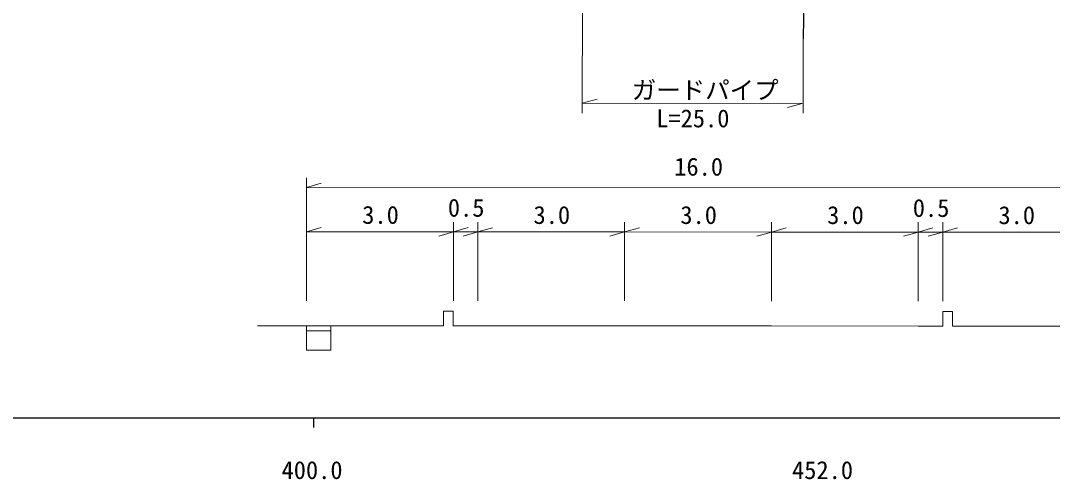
# Model space of a CAD drawing. Units: millimetres, scale not verified. Extents: x 40000 to 680000, y 20000 to 380000.
# Drawn here: x 438071 to 543479, y 198715 to 245556 of the extents above; entities that cross this region are included whole.
import ezdxf
from ezdxf.enums import TextEntityAlignment as Align

# ---------------------------------------------------------------- set-up
doc = ezdxf.new("R2010")
doc.units = ezdxf.units.MM
doc.header["$LTSCALE"] = 1000
for name, color, linetype, lineweight in [('M-BMK-OTRS', 5, 'Continuous', 25), ('M-STR-HTXT', 7, 'Continuous', 13), ('M-TTL-BAND', 7, 'Continuous', 25)]:
    doc.layers.add(name, color=color, linetype=linetype, lineweight=lineweight)
doc.styles.add('ＭＳ ゴシック', font='')
doc.styles.get('ＭＳ ゴシック').set_extended_font_data('MS Gothic')

# ---------------------------------------------------------------- blocks, each defined once
blk = doc.blocks.new('BUHIN96')
at = {"color": 7, "linetype": 'Continuous', "lineweight": 13}
blk.add_line((0, 0), (1561, 1), dxfattribs=at)
blk = doc.blocks.new('BUHIN97')
at = {"color": 7, "linetype": 'Continuous', "lineweight": 13}
blk.add_line((0, 0), (-1561, -1), dxfattribs=at)

msp = doc.modelspace()

# ---------------------------------------------------------------- linework, layer by layer
at = {"layer": 'M-BMK-OTRS'}
msp.add_line((518640, 283911), (518030, 243711), dxfattribs=at)
at = {"layer": 'M-STR-HTXT'}
for p, q in [((495462, 248224), (495456, 236118)), ((518026, 236107), (518030, 243711)), ((495457, 237118), (517929, 237107)), ((467282, 224993), (467285, 229518)), ((467284, 228518), (547284, 228480)), ((467279, 216945), (467282, 224993)), ((482282, 224986), (482279, 216938)), ((484782, 224985), (484779, 216936)), ((499782, 224978), (499779, 216929)), ((514782, 224971), (514779, 216922)), ((529782, 224964), (529779, 216915)), ((532282, 224963), (532279, 216914)), ((467282, 223993), (482282, 223986)), ((482282, 223986), (484782, 223985)), ((484782, 223985), (499782, 223978)), ((499782, 223978), (514782, 223971)), ((514782, 223971), (529782, 223964)), ((529782, 223964), (532282, 223963)), ((532282, 223963), (547282, 223956)), ((481277, 214392), (481278, 215892)), ((481278, 215892), (482278, 215891)), ((482278, 215891), (482277, 214391)), ((532277, 214368), (532278, 215868)), ((532278, 215868), (533278, 215867)), ((533278, 215867), (533277, 214367)), ((462277, 214401), (467277, 214398)), ((467277, 214398), (467276, 211898)), ((467277, 214398), (481277, 214392)), ((469776, 211897), (469777, 214397)), ((482277, 214391), (484777, 214390)), ((484777, 214390), (499777, 214383)), ((499777, 214383), (514777, 214376)), ((514777, 214376), (529777, 214369)), ((529777, 214369), (532277, 214368)), ((533277, 214367), (547277, 214360)), ((469777, 213897), (467277, 213898)), ((467276, 211898), (469776, 211897))]:
    msp.add_line(p, q, dxfattribs=at)
at = {"layer": 'M-TTL-BAND'}
for p, q in [((40000, 205000), (579000, 205000)), ((468000, 205000), (468000, 204000))]:
    msp.add_line(p, q, dxfattribs=at)

# ---------------------------------------------------------------- block references
at = {"layer": 'M-STR-HTXT', "rotation": 15.973}
for name, p in [('BUHIN96', (495457, 237118)), ('BUHIN97', (517929, 237107)), ('BUHIN96', (467284, 228518)), ('BUHIN96', (467282, 223993)), ('BUHIN97', (482282, 223986)), ('BUHIN96', (482282, 223986)), ('BUHIN97', (484782, 223985)), ('BUHIN96', (484782, 223985)), ('BUHIN97', (499782, 223978)), ('BUHIN96', (499782, 223978)), ('BUHIN97', (514782, 223971)), ('BUHIN96', (514782, 223971)), ('BUHIN97', (529782, 223964)), ('BUHIN96', (529782, 223964)), ('BUHIN97', (532282, 223963)), ('BUHIN96', (532282, 223963))]:
    msp.add_blockref(name, p, dxfattribs=at)

# ---------------------------------------------------------------- texts
at = {"layer": 'M-STR-HTXT', "style": 'ＭＳ ゴシック'}
for s, p in [('ガードパイプ', (500505, 237002)), ('L=25.0', (503004, 234114)), ('16.0', (504847, 229178)), ('0.5', (481720, 224986)), ('0.5', (529220, 224963)), ('3.0', (472970, 224259)), ('3.0', (490470, 224250)), ('3.0', (505470, 224243)), ('3.0', (520470, 224236)), ('3.0', (537970, 224228))]:
    msp.add_text(s, height=1833, rotation=359.973, dxfattribs=at).set_placement(p, align=Align.BOTTOM_LEFT)
at = {"layer": 'M-TTL-BAND', "style": 'ＭＳ ゴシック'}
for s, p in [('400.0', (467844, 198195)), ('452.0', (520000, 198195))]:
    msp.add_text(s, height=1833, dxfattribs=at).set_placement(p, align=Align.BOTTOM_CENTER)

doc.saveas('drawing.dxf')
